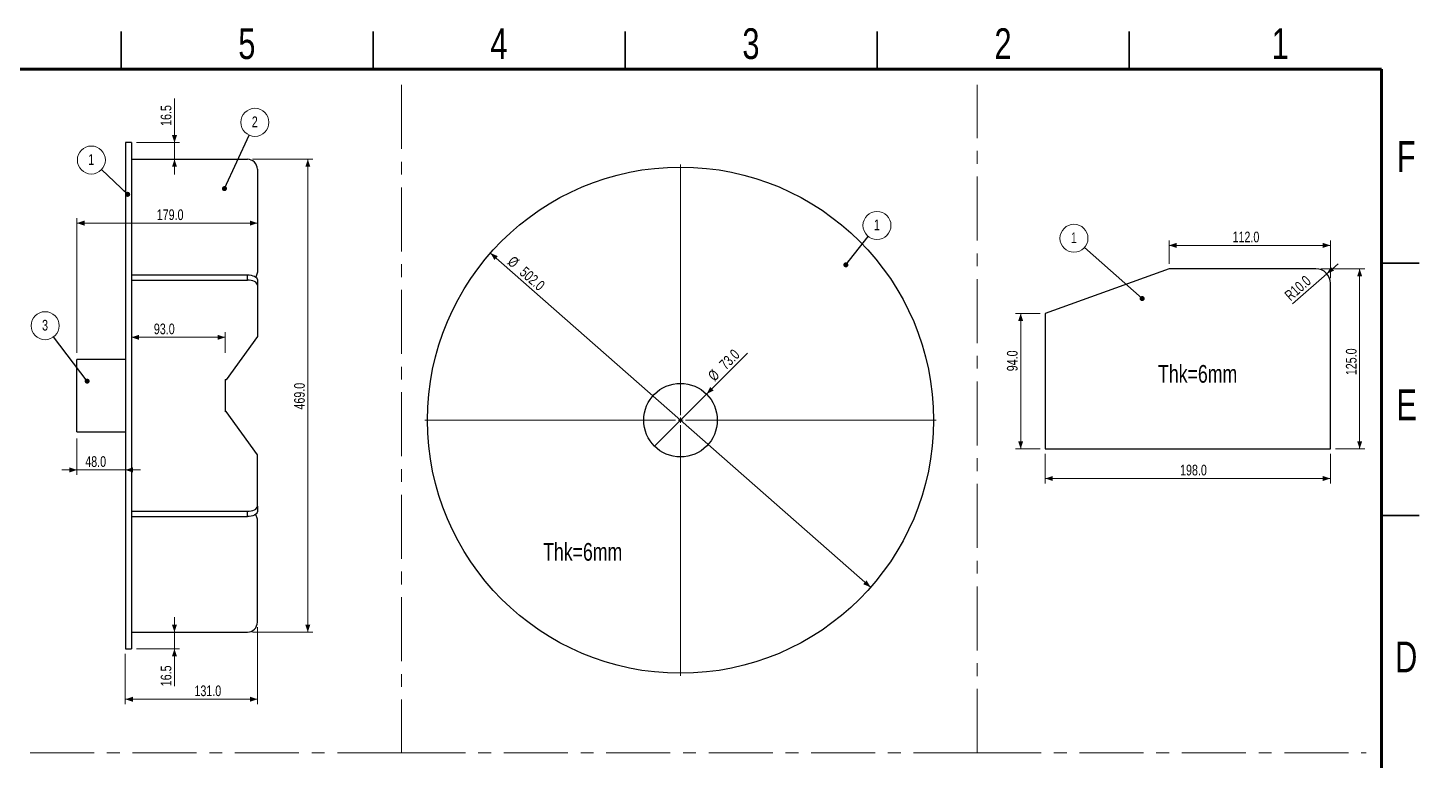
# Paper-space layout 'Sheet4' of a CAD drawing. Header units: millimetres. Extents: x 2 to 418, y 2 to 295.
# Drawn here: x 141.5 to 417.5, y 150 to 295.2 of the extents above; entities that cross this region are included whole.
import ezdxf

# ---------------------------------------------------------------- set-up
doc = ezdxf.new("R2010")
doc.units = ezdxf.units.MM
doc.linetypes.add('CENTERX2', pattern=[20.32, 12.7, -2.54, 2.54, -2.54])
doc.styles.add('SLDTEXTSTYLE0', font='TXT', dxfattribs={"width": 0.75})
doc.dimstyles.new('SLDDIMSTYLE1', dxfattribs={"dimtxt": 0.18, "dimasz": 1, "dimexe": 0, "dimexo": 0.0625, "dimgap": 0, "dimtad": 0, "dimtih": 1, "dimtoh": 1, "dimdec": 0, "dimrnd": 1e-09, "dimzin": 0, "dimdsep": 46, "dimtxsty": 'Standard', "dimblk1": 'DOT', "dimblk2": 'DOT', "dimsah": 1, "dimcen": 0.09, "dimadec": 0, "dimazin": 0, "dimtfac": 1, "dimtdec": 0, "dimtofl": 0, "dimtmove": 0, "dimatfit": 3, "dimldrblk": 'DOT', "dimfxl": 0, "dimfrac": 2, "dimtolj": 1, "dimtzin": 0, "dimarcsym": 0})
doc.dimstyles.new('SLDDIMSTYLE12', dxfattribs={"dimtxt": 2.116667, "dimasz": 1.5, "dimexe": 0, "dimexo": 0.0625, "dimgap": 0.529167, "dimtad": 1, "dimdec": 1, "dimlfac": 5, "dimrnd": 1e-09, "dimzin": 4, "dimdsep": 46, "dimtxsty": 'SLDTEXTSTYLE0', "dimsah": 1, "dimcen": 0.09, "dimadec": 0, "dimazin": 1, "dimtfac": 1, "dimtdec": 1, "dimtofl": 0, "dimtmove": 0, "dimatfit": 3, "dimfxl": 0, "dimfrac": 2, "dimtolj": 1, "dimtzin": 12, "dimarcsym": 0})
doc.dimstyles.new('SLDDIMSTYLE13', dxfattribs={"dimtxt": 2.116667, "dimasz": 1.5, "dimexe": 0, "dimexo": 0.0625, "dimgap": 0.529167, "dimtad": 1, "dimdec": 1, "dimlfac": 5, "dimrnd": 1e-09, "dimzin": 4, "dimdsep": 46, "dimtxsty": 'SLDTEXTSTYLE0', "dimsah": 1, "dimcen": 0.09, "dimadec": 0, "dimazin": 1, "dimtfac": 1, "dimtdec": 1, "dimtmove": 0, "dimatfit": 0, "dimfxl": 0, "dimfrac": 2, "dimtolj": 1, "dimtzin": 12, "dimarcsym": 0})
doc.dimstyles.new('SLDDIMSTYLE14', dxfattribs={"dimtxt": 2.116667, "dimasz": 1.5, "dimexe": 0, "dimexo": 0.0625, "dimgap": 0.529167, "dimtad": 1, "dimdec": 1, "dimlfac": 5, "dimrnd": 1e-09, "dimzin": 4, "dimdsep": 46, "dimtxsty": 'SLDTEXTSTYLE0', "dimblk1": 'NONE', "dimsah": 1, "dimcen": 0, "dimadec": 0, "dimazin": 1, "dimtfac": 1, "dimtdec": 1, "dimtmove": 0, "dimatfit": 3, "dimldrblk": 'NONE', "dimfxl": 0, "dimfrac": 2, "dimtolj": 1, "dimtzin": 12, "dimarcsym": 0})
doc.dimstyles.new('SLDDIMSTYLE23', dxfattribs={"dimtxt": 2.116667, "dimasz": 1.5, "dimexe": 0, "dimexo": 0.0625, "dimgap": 0.529167, "dimtad": 1, "dimdec": 1, "dimlfac": 5, "dimrnd": 1e-09, "dimzin": 12, "dimdsep": 46, "dimtxsty": 'SLDTEXTSTYLE0', "dimsah": 1, "dimcen": 0.09, "dimadec": 0, "dimazin": 3, "dimtfac": 1, "dimtdec": 1, "dimtmove": 0, "dimatfit": 0, "dimfxl": 0, "dimfrac": 2, "dimtolj": 1, "dimtzin": 12, "dimarcsym": 0})
doc.dimstyles.new('SLDDIMSTYLE24', dxfattribs={"dimtxt": 2.116667, "dimasz": 1.5, "dimexe": 0, "dimexo": 0.0625, "dimgap": 0.529167, "dimtad": 1, "dimdec": 1, "dimlfac": 5, "dimrnd": 1e-09, "dimzin": 4, "dimdsep": 46, "dimtxsty": 'SLDTEXTSTYLE0', "dimsah": 1, "dimcen": 0, "dimadec": 0, "dimazin": 1, "dimtfac": 1, "dimtdec": 1, "dimtmove": 0, "dimatfit": 3, "dimfxl": 0, "dimfrac": 2, "dimtolj": 1, "dimtzin": 12, "dimarcsym": 0})
doc.dimstyles.new('SLDDIMSTYLE25', dxfattribs={"dimtxt": 2.116667, "dimasz": 1.5, "dimexe": 0, "dimexo": 0.0625, "dimgap": 0.529167, "dimtad": 1, "dimdec": 1, "dimlfac": 3.5, "dimrnd": 1e-09, "dimzin": 4, "dimdsep": 46, "dimtxsty": 'SLDTEXTSTYLE0', "dimsah": 1, "dimcen": 0.09, "dimadec": 0, "dimazin": 1, "dimtfac": 1, "dimtdec": 1, "dimtofl": 0, "dimtmove": 0, "dimatfit": 3, "dimfxl": 0, "dimfrac": 2, "dimtolj": 1, "dimtzin": 12, "dimarcsym": 0})
doc.dimstyles.new('SLDDIMSTYLE26', dxfattribs={"dimtxt": 2.116667, "dimasz": 1.5, "dimexe": 0, "dimexo": 0.0625, "dimgap": 0.529167, "dimtad": 1, "dimdec": 1, "dimlfac": 3.5, "dimrnd": 1e-09, "dimzin": 4, "dimdsep": 46, "dimtxsty": 'SLDTEXTSTYLE0', "dimsah": 1, "dimcen": 0, "dimadec": 0, "dimazin": 1, "dimtfac": 1, "dimtdec": 1, "dimtofl": 0, "dimtmove": 1, "dimatfit": 3, "dimfxl": 0, "dimfrac": 2, "dimtolj": 1, "dimtzin": 12, "dimarcsym": 0})

# ---------------------------------------------------------------- blocks, each defined once
blk = doc.blocks.new('_D_114')
at = {"color": 7, "linetype": 'Continuous', "lineweight": 18}
for p, q in [((186.03, 269.14), (198.03, 269.14)), ((197.03, 175.34), (197.03, 269.14)), ((186.03, 175.34), (198.03, 175.34))]:
    blk.add_line(p, q, dxfattribs=at)
for points in [[(197.03, 269.14), (196.53, 267.64), (197.53, 267.64)], [(197.03, 175.34), (197.53, 176.84), (196.53, 176.84)]]:
    blk.add_solid(points, dxfattribs=at)
at = {"color": 7, "linetype": 'Continuous', "lineweight": 18, "insert": (194.31, 219.49), "char_height": 2.117, "attachment_point": 1, "rotation": 90, "style": 'SLDTEXTSTYLE0'}
blk.add_mtext('469.0', dxfattribs=at)
blk = doc.blocks.new('_D_115')
at = {"color": 7, "linetype": 'Continuous', "lineweight": 18}
for p, q in [((170.58, 175.34), (170.58, 178.34)), ((170.58, 175.34), (170.58, 172.04)), ((163.03, 172.04), (171.58, 172.04)), ((170.58, 172.04), (170.58, 164.61))]:
    blk.add_line(p, q, dxfattribs=at)
for points in [[(170.58, 175.34), (171.08, 176.84), (170.08, 176.84)], [(170.58, 172.04), (170.08, 170.54), (171.08, 170.54)]]:
    blk.add_solid(points, dxfattribs=at)
at = {"color": 7, "linetype": 'Continuous', "lineweight": 18, "insert": (167.85, 164.61), "char_height": 2.117, "attachment_point": 1, "rotation": 90, "style": 'SLDTEXTSTYLE0'}
blk.add_mtext('16.5', dxfattribs=at)
blk = doc.blocks.new('_D_116')
at = {"color": 7, "linetype": 'Continuous', "lineweight": 18}
for p, q in [((170.58, 272.44), (170.58, 281.22)), ((163.03, 272.44), (171.58, 272.44)), ((170.58, 272.44), (170.58, 269.14)), ((170.58, 269.14), (170.58, 266.14))]:
    blk.add_line(p, q, dxfattribs=at)
for points in [[(170.58, 272.44), (171.08, 273.94), (170.08, 273.94)], [(170.58, 269.14), (170.08, 267.64), (171.08, 267.64)]]:
    blk.add_solid(points, dxfattribs=at)
at = {"color": 7, "linetype": 'Continuous', "lineweight": 18, "insert": (167.85, 275.75), "char_height": 2.117, "attachment_point": 1, "rotation": 90, "style": 'SLDTEXTSTYLE0'}
blk.add_mtext('16.5', dxfattribs=at)
blk = doc.blocks.new('_D_117')
at = {"color": 7, "linetype": 'Continuous', "lineweight": 18}
for p, q in [((151.23, 213.74), (151.23, 206.52)), ((151.23, 207.52), (148.23, 207.52)), ((160.83, 207.52), (151.23, 207.52)), ((160.83, 207.52), (163.83, 207.52))]:
    blk.add_line(p, q, dxfattribs=at)
for points in [[(151.23, 207.52), (149.73, 208.02), (149.73, 207.02)], [(160.83, 207.52), (162.33, 207.02), (162.33, 208.02)]]:
    blk.add_solid(points, dxfattribs=at)
at = {"color": 7, "linetype": 'Continuous', "lineweight": 18, "insert": (152.88, 210.24), "char_height": 2.117, "attachment_point": 1, "style": 'SLDTEXTSTYLE0'}
blk.add_mtext('48.0', dxfattribs=at)
blk = doc.blocks.new('_D_118')
at = {"color": 7, "linetype": 'Continuous', "lineweight": 18}
for p, q in [((187.03, 176.34), (187.03, 161.04)), ((160.83, 171.04), (160.83, 161.04)), ((160.83, 162.04), (187.03, 162.04))]:
    blk.add_line(p, q, dxfattribs=at)
for points in [[(160.83, 162.04), (162.33, 161.54), (162.33, 162.54)], [(187.03, 162.04), (185.53, 162.54), (185.53, 161.54)]]:
    blk.add_solid(points, dxfattribs=at)
at = {"color": 7, "linetype": 'Continuous', "lineweight": 18, "insert": (174.54, 164.77), "char_height": 2.117, "attachment_point": 1, "style": 'SLDTEXTSTYLE0'}
blk.add_mtext('131.0', dxfattribs=at)
blk = doc.blocks.new('_D_119')
at = {"color": 7, "linetype": 'Continuous', "lineweight": 18}
for p, q in [((151.23, 230.74), (151.23, 257.47)), ((187.03, 256.47), (151.23, 256.47))]:
    blk.add_line(p, q, dxfattribs=at)
for points in [[(151.23, 256.47), (152.73, 255.97), (152.73, 256.97)], [(187.03, 256.47), (185.53, 256.97), (185.53, 255.97)]]:
    blk.add_solid(points, dxfattribs=at)
at = {"color": 7, "linetype": 'Continuous', "lineweight": 18, "insert": (167.06, 259.2), "char_height": 2.117, "attachment_point": 1, "style": 'SLDTEXTSTYLE0'}
blk.add_mtext('179.0', dxfattribs=at)
blk = doc.blocks.new('_D_120')
at = {"color": 7, "linetype": 'Continuous', "lineweight": 18}
for p, q in [((180.63, 230.74), (180.63, 234.82)), ((180.63, 233.82), (162.03, 233.82))]:
    blk.add_line(p, q, dxfattribs=at)
for points in [[(162.03, 233.82), (163.53, 233.32), (163.53, 234.32)], [(180.63, 233.82), (179.13, 234.32), (179.13, 233.32)]]:
    blk.add_solid(points, dxfattribs=at)
at = {"color": 7, "linetype": 'Continuous', "lineweight": 18, "insert": (166.49, 236.55), "char_height": 2.117, "attachment_point": 1, "style": 'SLDTEXTSTYLE0'}
blk.add_mtext('93.0', dxfattribs=at)
blk = doc.blocks.new('SW_NOTE_53')
at = {"color": 0, "linetype": 'Continuous', "lineweight": 0}
blk.add_circle((1.16, 2.53), 2.78, dxfattribs=at)
at = {"color": 0, "linetype": 'Continuous', "lineweight": 0, "insert": (1.14, 3.69), "char_height": 2.12, "attachment_point": 2, "style": 'SLDTEXTSTYLE0'}
blk.add_mtext('2', dxfattribs=at)
blk = doc.blocks.new('_DOT')
at = {"color": 0, "linetype": 'ByBlock', "lineweight": -2}
blk.add_line((-0.5, 0), (-1, 0), dxfattribs=at)
at = {"color": 0, "linetype": 'ByBlock', "const_width": 0.5}
blk.add_lwpolyline([(-0.25, 0, 1), (0.25, 0, 1)], format="xyb", close=True, dxfattribs=at)
blk = doc.blocks.new('SW_NOTE_54')
at = {"color": 0, "linetype": 'Continuous', "lineweight": 0}
blk.add_circle((-1.68, 2.22), 2.78, dxfattribs=at)
at = {"color": 0, "linetype": 'Continuous', "lineweight": 0, "insert": (-1.7, 3.38), "char_height": 2.12, "attachment_point": 2, "style": 'SLDTEXTSTYLE0'}
blk.add_mtext('3', dxfattribs=at)
blk = doc.blocks.new('SW_NOTE_55')
at = {"color": 0, "linetype": 'Continuous', "lineweight": 0}
blk.add_circle((-2.02, 1.91), 2.78, dxfattribs=at)
at = {"color": 0, "linetype": 'Continuous', "lineweight": 0, "insert": (-2.04, 3.07), "char_height": 2.12, "attachment_point": 2, "style": 'SLDTEXTSTYLE0'}
blk.add_mtext('1', dxfattribs=at)
blk = doc.blocks.new('_D_121')
at = {"color": 7, "linetype": 'Continuous', "lineweight": 18}
for q in [(284.25, 230.68), (265.81, 212.23)]:
    blk.add_line((276.13, 222.55), q, dxfattribs=at)
blk.add_solid([(276.13, 222.55), (277.54, 223.26), (276.84, 223.97)], dxfattribs=at)
at = {"color": 7, "linetype": 'Continuous', "lineweight": 18, "char_height": 2.117, "attachment_point": 1, "rotation": 45, "style": 'SLDTEXTSTYLE0'}
for s, insert in [('73.0', (278.46, 228.73)), ('%%c', (276.21, 226.47))]:
    blk.add_mtext(s, dxfattribs=dict(at, insert=insert))
blk = doc.blocks.new('_NONE')
blk = doc.blocks.new('_D_122')
at = {"color": 7, "linetype": 'Continuous', "lineweight": 18}
blk.add_line((233.26, 250.53), (308.67, 184.25), dxfattribs=at)
for points in [[(233.26, 250.53), (234.06, 249.17), (234.72, 249.92)], [(308.67, 184.25), (307.88, 185.61), (307.21, 184.86)]]:
    blk.add_solid(points, dxfattribs=at)
at = {"color": 7, "linetype": 'Continuous', "lineweight": 18, "char_height": 2.117, "attachment_point": 1, "rotation": 318.684, "style": 'SLDTEXTSTYLE0'}
for s, insert in [('%%c', (237.88, 250.11)), ('502.0', (240.28, 248))]:
    blk.add_mtext(s, dxfattribs=dict(at, insert=insert))
blk = doc.blocks.new('SW_NOTE_59')
at = {"color": 0, "linetype": 'Continuous', "lineweight": 0}
blk.add_circle((1.72, 2.18), 2.78, dxfattribs=at)
at = {"color": 0, "linetype": 'Continuous', "lineweight": 0, "insert": (1.7, 3.34), "char_height": 2.12, "attachment_point": 2, "style": 'SLDTEXTSTYLE0'}
blk.add_mtext('1', dxfattribs=at)
blk = doc.blocks.new('SW_CENTERMARKSYMBOL_24')
at = {"color": 0, "linetype": 'Continuous', "lineweight": 0}
for p, q in [((0, 1), (0, 50.7)), ((-1, 0), (-50.7, 0)), ((0, 0), (-0.5, 0)), ((0, 0), (0, 0.5)), ((0, 0), (0, -0.5)), ((0, 0), (0.5, 0)), ((1, 0), (50.7, 0)), ((0, -1), (0, -50.7))]:
    blk.add_line(p, q, dxfattribs=at)
blk = doc.blocks.new('_D_123')
at = {"color": 7, "linetype": 'Continuous', "lineweight": 18}
for p, q in [((398.02, 247.4), (406.69, 247.4)), ((405.69, 211.69), (405.69, 247.4)), ((400.88, 211.69), (406.69, 211.69))]:
    blk.add_line(p, q, dxfattribs=at)
for points in [[(405.69, 247.4), (405.19, 245.9), (406.19, 245.9)], [(405.69, 211.69), (406.19, 213.19), (405.19, 213.19)]]:
    blk.add_solid(points, dxfattribs=at)
at = {"color": 7, "linetype": 'Continuous', "lineweight": 18, "insert": (402.96, 226.31), "char_height": 2.117, "attachment_point": 1, "rotation": 90, "style": 'SLDTEXTSTYLE0'}
blk.add_mtext('125.0', dxfattribs=at)
blk = doc.blocks.new('_D_124')
at = {"color": 7, "linetype": 'Continuous', "lineweight": 18}
for p, q in [((343.31, 210.69), (343.31, 204.82)), ((399.88, 210.69), (399.88, 204.82)), ((343.31, 205.82), (399.88, 205.82))]:
    blk.add_line(p, q, dxfattribs=at)
for points in [[(343.31, 205.82), (344.81, 205.32), (344.81, 206.32)], [(399.88, 205.82), (398.38, 206.32), (398.38, 205.32)]]:
    blk.add_solid(points, dxfattribs=at)
at = {"color": 7, "linetype": 'Continuous', "lineweight": 18, "insert": (370.07, 208.55), "char_height": 2.117, "attachment_point": 1, "style": 'SLDTEXTSTYLE0'}
blk.add_mtext('198.0', dxfattribs=at)
blk = doc.blocks.new('_D_125')
at = {"color": 7, "linetype": 'Continuous', "lineweight": 18}
for p, q in [((367.88, 248.4), (367.88, 253.05)), ((399.88, 252.05), (367.88, 252.05)), ((399.88, 245.54), (399.88, 253.05))]:
    blk.add_line(p, q, dxfattribs=at)
for points in [[(367.88, 252.05), (369.38, 251.55), (369.38, 252.55)], [(399.88, 252.05), (398.38, 252.55), (398.38, 251.55)]]:
    blk.add_solid(points, dxfattribs=at)
at = {"color": 7, "linetype": 'Continuous', "lineweight": 18, "insert": (380.48, 254.78), "char_height": 2.117, "attachment_point": 1, "style": 'SLDTEXTSTYLE0'}
blk.add_mtext('112.0', dxfattribs=at)
blk = doc.blocks.new('_D_126')
at = {"color": 7, "linetype": 'Continuous', "lineweight": 18}
for p, q in [((342.31, 238.54), (337.45, 238.54)), ((338.45, 238.54), (338.45, 211.69)), ((342.31, 211.69), (337.45, 211.69))]:
    blk.add_line(p, q, dxfattribs=at)
for points in [[(338.45, 238.54), (337.95, 237.04), (338.95, 237.04)], [(338.45, 211.69), (338.95, 213.19), (337.95, 213.19)]]:
    blk.add_solid(points, dxfattribs=at)
at = {"color": 7, "linetype": 'Continuous', "lineweight": 18, "insert": (335.72, 227.09), "char_height": 2.117, "attachment_point": 1, "rotation": 90, "style": 'SLDTEXTSTYLE0'}
blk.add_mtext('94.0', dxfattribs=at)
blk = doc.blocks.new('_D_127')
at = {"color": 7, "linetype": 'Continuous', "lineweight": 18}
for q in [(401.42, 248.42), (392.39, 240.46)]:
    blk.add_line((399.17, 246.43), q, dxfattribs=at)
blk.add_solid([(399.17, 246.43), (400.62, 247.05), (399.96, 247.8)], dxfattribs=at)
at = {"color": 7, "linetype": 'Continuous', "lineweight": 18, "insert": (390.59, 242.51), "char_height": 2.117, "attachment_point": 1, "rotation": 41.3761, "style": 'SLDTEXTSTYLE0'}
blk.add_mtext('R10.0', dxfattribs=at)
blk = doc.blocks.new('SW_NOTE_60')
at = {"color": 0, "linetype": 'Continuous', "lineweight": 0}
blk.add_circle((-2.08, 1.84), 2.78, dxfattribs=at)
at = {"color": 0, "linetype": 'Continuous', "lineweight": 0, "insert": (-2.11, 3), "char_height": 2.12, "attachment_point": 2, "style": 'SLDTEXTSTYLE0'}
blk.add_mtext('1', dxfattribs=at)

psp = doc.layouts.new('Sheet4')

# ---------------------------------------------------------------- linework, layer by layer
at = {"color": 7, "linetype": 'Continuous', "lineweight": 35}
for p, q in [((160, 287), (160, 294.5)), ((210, 294.5), (210, 287)), ((210, 287), (210, 294.5)), ((260, 287), (260, 294.5)), ((310, 287), (310, 294.5)), ((360, 287), (360, 294.5)), ((410, 248.5), (417.5, 248.5)), ((410, 198.5), (417.5, 198.5))]:
    psp.add_line(p, q, dxfattribs=at)
at = {"color": 7, "linetype": 'Continuous', "lineweight": 70}
for p, q in [((10, 287), (410, 287)), ((410, 287), (410, 10))]:
    psp.add_line(p, q, dxfattribs=at)
at = {"color": 7, "linetype": 'CENTERX2', "lineweight": 18}
for p, q in [((215.600826, 283.878101), (215.600826, 151.404555)), ((329.796803, 151.404555), (329.796803, 283.878101)), ((215.600826, 151.404555), (129.45701, 151.404555)), ((215.600826, 151.404555), (329.796803, 151.404555)), ((329.796803, 151.404555), (407.000454, 151.404555))]:
    psp.add_line(p, q, dxfattribs=at)
at = {"color": 7, "linetype": 'Continuous', "lineweight": 25}
for p, q in [((162.034655, 272.442186), (160.834655, 272.442186)), ((160.834655, 272.442186), (160.834655, 172.042191)), ((162.034655, 272.442186), (162.034655, 172.042191)), ((162.034655, 269.142189), (185.034655, 269.142189)), ((187.034654, 267.142188), (187.034654, 246.742189)), ((162.034655, 246.211803), (185.034655, 246.211803)), ((185.034655, 245.172573), (185.034655, 246.211803)), ((187.034654, 246.742189), (186.686286, 245.775744)), ((367.879937, 247.40208), (343.308508, 238.544937)), ((397.022794, 247.40208), (367.879937, 247.40208)), ((162.034655, 245.172573), (185.034655, 245.172573)), ((187.034654, 245.211804), (187.034654, 244.172573)), ((187.034654, 244.172573), (187.034654, 233.972573)), ((399.879937, 211.687794), (399.879937, 244.544936)), ((343.308508, 238.544937), (343.308508, 211.687794)), ((187.034654, 233.972573), (180.834655, 225.372573)), ((160.834655, 229.442188), (151.234655, 229.442188)), ((151.234655, 221.206339), (151.234655, 229.442188)), ((180.634655, 225.460554), (180.634655, 219.023823)), ((180.834655, 225.372573), (180.634655, 225.372573)), ((151.234655, 215.042189), (151.234655, 221.206339)), ((180.834655, 219.111803), (180.634655, 219.111803)), ((187.034654, 210.511803), (180.834655, 219.111803)), ((151.234655, 215.042189), (160.834655, 215.042189)), ((187.034654, 200.311804), (187.034654, 210.511803)), ((343.308508, 211.687794), (399.879937, 211.687794)), ((162.034655, 199.311803), (185.034655, 199.311803)), ((185.034655, 198.272574), (185.034655, 199.311803)), ((187.034654, 200.311804), (187.034654, 199.272573)), ((162.034655, 198.272574), (185.034655, 198.272574)), ((187.034654, 197.742188), (186.686286, 198.708632)), ((187.034654, 177.342188), (187.034654, 197.742188)), ((162.034655, 175.342187), (185.034655, 175.342187)), ((160.834655, 172.042191), (162.034655, 172.042191))]:
    psp.add_line(p, q, dxfattribs=at)
at = {"color": 7, "linetype": 'Continuous', "lineweight": 25, "flags": 128}
for points in [[(185.034655, 246.211803), (185.424836, 246.192589), (185.800022, 246.135683), (186.145794, 246.043274), (186.448869, 245.91891), (186.697593, 245.767374), (186.882415, 245.594486), (186.996224, 245.406894), (187.034654, 245.211804)], [(187.034654, 244.172573), (186.996224, 244.367663), (186.882415, 244.555257), (186.697593, 244.728143), (186.448869, 244.879679), (186.145794, 245.004043), (185.800022, 245.096452), (185.424836, 245.153358), (185.034655, 245.172573)], [(185.034655, 199.311803), (185.424836, 199.331018), (185.800022, 199.387924), (186.145794, 199.480334), (186.448869, 199.604697), (186.697593, 199.756233), (186.882415, 199.929119), (186.996224, 200.116713), (187.034654, 200.311804)], [(187.034654, 199.272573), (186.996224, 199.077482), (186.882415, 198.88989), (186.697593, 198.717002), (186.448869, 198.565467), (186.145794, 198.441103), (185.800022, 198.348693), (185.424836, 198.291787), (185.034655, 198.272574)]]:
    psp.add_lwpolyline(points, dxfattribs=at)
at = {"color": 7, "linetype": 'Continuous', "lineweight": 25}
for radius in [50.2, 7.3]:
    psp.add_circle((270.967424, 217.389175), radius, dxfattribs=at)
for centre, radius, start, end in [((185.034655, 267.142188), 2, 0, 90), ((397.022794, 244.544937), 2.857143, 0, 90), ((185.034655, 177.342188), 2, 270, 0)]:
    psp.add_arc(centre, radius, start, end, dxfattribs=at)

# ---------------------------------------------------------------- block references
at = {"color": 7, "linetype": 'Continuous', "lineweight": 0}
for name, p in [('SW_NOTE_53', (185.369883, 273.93143)), ('SW_NOTE_55', (156.112583, 267.074161)), ('SW_CENTERMARKSYMBOL_24', (270.967424, 217.389175)), ('SW_NOTE_59', (308.21917, 253.825441)), ('SW_NOTE_60', (351.097132, 251.627341)), ('SW_NOTE_54', (146.603167, 233.904475))]:
    psp.add_blockref(name, p, dxfattribs=at)

# ---------------------------------------------------------------- texts
at = {"color": 7, "linetype": 'Continuous', "lineweight": 0, "style": 'SLDTEXTSTYLE0'}
for s, insert, char_height, attachment_point in [('5', (184.938617, 295.11369), 6.096, 2), ('4', (234.938617, 295.11369), 6.096, 2), ('3', (284.938617, 295.11369), 6.096, 2), ('2', (334.938617, 295.11369), 6.096, 2), ('1', (389.938617, 295.11369), 6.096, 2), ('F', (414.9365, 272.72569), 6.096, 2), ('Thk=6mm', (365.703195, 228.326254), 3.5, 1), ('E', (415.010583, 223.47569), 6.096, 2), ('Thk=6mm', (243.708287, 193.020408), 3.5, 1), ('D', (414.93015, 173.47569), 6.096, 2)]:
    psp.add_mtext(s, dxfattribs=dict(at, insert=insert, char_height=char_height, attachment_point=attachment_point))

# ---------------------------------------------------------------- dimensions: what is measured, and where the dimension line sits
at = {"color": 7, "linetype": 'Continuous', "lineweight": 18}
for base, p1, p2, dimstyle, picture, middle in [((170.578886, 269.142188), (162.034655, 272.442188), (162.034655, 269.142188), 'SLDDIMSTYLE23', '_D_116', (170.578886, 278.48748)), ((197.034655, 269.142188), (185.034655, 175.342188), (185.034655, 269.142188), 'SLDDIMSTYLE12', '_D_114', (197.034655, 223.011371)), ((405.687496, 247.40208), (399.879937, 211.687794), (397.022794, 247.40208), 'SLDDIMSTYLE25', '_D_123', (405.687496, 229.827779)), ((338.452918, 211.687794), (343.308508, 238.544937), (343.308508, 211.687794), 'SLDDIMSTYLE25', '_D_126', (338.452918, 229.827779)), ((170.578886, 172.042188), (162.034655, 175.342188), (162.034655, 172.042188), 'SLDDIMSTYLE23', '_D_115', (170.578886, 167.344261))]:
    dim = psp.add_linear_dim(base=base, p1=p1, p2=p2, angle=90, dimstyle=dimstyle, dxfattribs=at)
    dim.commit()
    dim.dimension.update_dxf_attribs({"geometry": picture, "text_midpoint": middle, "dimtype": 160})
for base, p1, p2, dimstyle, picture, middle in [((162.034655, 233.823271), (180.634655, 229.742188), (162.034655, 272.442188), 'SLDDIMSTYLE12', '_D_120', (169.227551, 233.823271)), ((151.234655, 256.467649), (187.034655, 246.742188), (151.234655, 229.742188), 'SLDDIMSTYLE12', '_D_119', (170.578886, 256.467649)), ((367.879937, 252.049163), (399.879937, 244.544937), (367.879937, 247.40208), 'SLDDIMSTYLE25', '_D_125', (383.997352, 252.049163)), ((151.234655, 207.515272), (160.834655, 172.042188), (151.234655, 214.742188), 'SLDDIMSTYLE13', '_D_117', (155.617636, 207.515272)), ((399.879937, 205.822415), (343.308508, 211.687794), (399.879937, 211.687794), 'SLDDIMSTYLE25', '_D_124', (373.592069, 205.822415)), ((187.034655, 162.042188), (160.834655, 172.042188), (187.034655, 177.342188), 'SLDDIMSTYLE12', '_D_118', (178.053481, 162.042188))]:
    dim = psp.add_linear_dim(base=base, p1=p1, p2=p2, dimstyle=dimstyle, dxfattribs=at)
    dim.commit()
    dim.dimension.update_dxf_attribs({"geometry": picture, "text_midpoint": middle, "dimtype": 160})
for p1, p2, dimstyle, picture, middle in [((233.263214, 250.531784), (308.671634, 184.246566), 'SLDDIMSTYLE24', '_D_122', (239.890787, 244.706059)), ((265.805545, 212.227295), (276.129304, 222.551054), 'SLDDIMSTYLE14', '_D_121', (281.261861, 227.683611))]:
    dim = psp.add_diameter_dim_2p(p1=p1, p2=p2, dimstyle=dimstyle, dxfattribs=at)
    dim.commit()
    dim.dimension.update_dxf_attribs({"geometry": picture, "text_midpoint": middle, "dimtype": 163})
dim = psp.add_radius_dim(center=(397.022794, 244.544937), mpoint=(399.166755, 246.433507), dimstyle='SLDDIMSTYLE26', dxfattribs=at)
dim.commit()
dim.dimension.update_dxf_attribs({"geometry": '_D_127', "text_midpoint": (395.084958, 242.837939), "dimtype": 164})

# ---------------------------------------------------------------- leaders
at = {"color": 7, "linetype": 'Continuous', "lineweight": 0}
for points in [[(180.495614, 263.312017), (185.369883, 273.93143)], [(161.292609, 262.181391), (156.112583, 267.074161)], [(303.76806, 248.190953), (308.21917, 253.825441)], [(362.548416, 241.506951), (351.097132, 251.627341)], [(153.258613, 225.126854), (146.603167, 233.904475)]]:
    psp.add_leader(points, dimstyle='SLDDIMSTYLE1', dxfattribs=at)

doc.saveas('drawing.dxf')
